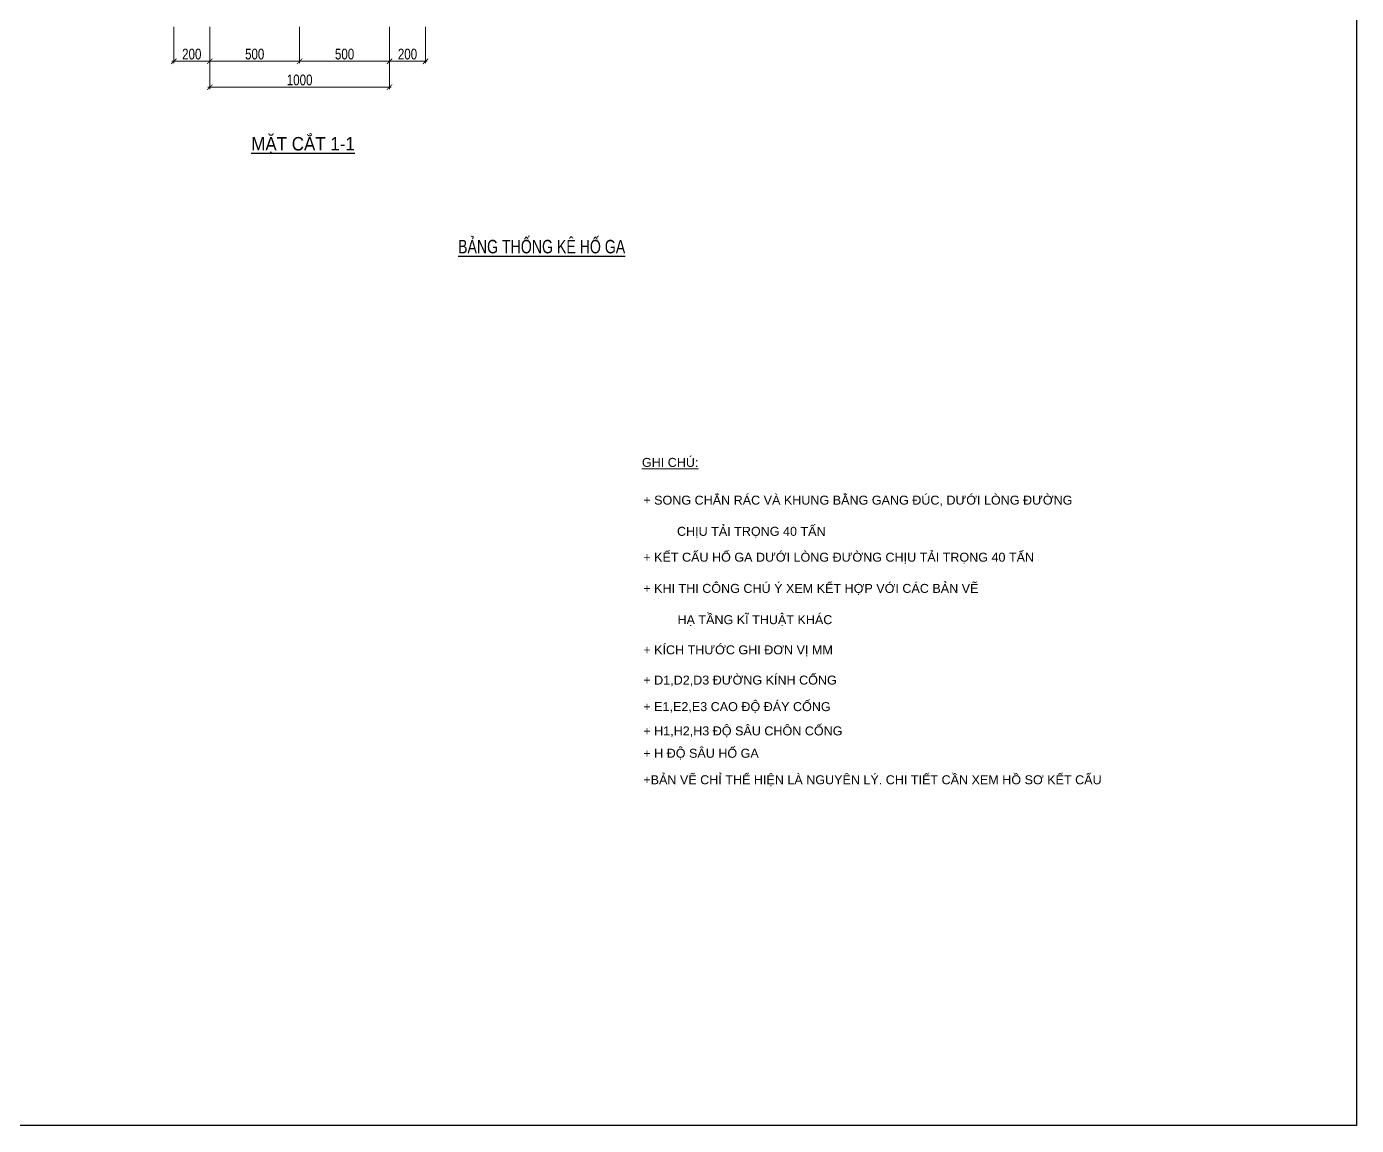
# Model space of a CAD drawing. Header units: millimetres. Extents: x -294625 to 2136527, y -251383 to 128331.
# Drawn here: x 1564891 to 1572288, y -133101 to -126988 of the extents above; entities that cross this region are included whole.
import ezdxf

# ---------------------------------------------------------------- set-up
doc = ezdxf.new("R2010")
doc.units = ezdxf.units.MM
doc.linetypes.add('CONTINOUS', pattern=[0])
doc.layers.get('Defpoints').update_dxf_attribs({"lineweight": 0})
for name, color, linetype in [('ANETCAT', 7, 'Continuous'), ('NU-Text', 3, 'Continuous'), ('S14_Annotation', 3, 'Continuous')]:
    doc.layers.add(name, color=color, linetype=linetype)
doc.layers.add('N4-Depoint', color=254, linetype='CONTINOUS', plot=False)
doc.layers.add('S-ANNO-DIMS', color=41, linetype='Continuous', lineweight=20)
doc.layers.add('Z-Text50-D20B', color=5, linetype='Continuous', lineweight=15)
doc.styles.add('.VnArialH', font='')
doc.styles.add('EE', font='', dxfattribs={"width": 0.75, "height": 400})
doc.styles.add('S-TEXT-2.0H', font='unicode.shx', dxfattribs={"width": 0.8, "height": 60})
doc.styles.add('TEXT_ARIAL', font='arial.ttf', dxfattribs={"width": 0.75})
doc.styles.get('.VnArialH').set_extended_font_data('.VnArialH')
doc.styles.get('EE').set_extended_font_data('.VnArialH')
doc.dimstyles.new('CNC_mm_D2.0(25) Tick', dxfattribs={"dimtxt": 60, "dimasz": 30, "dimexe": 10, "dimexo": 0, "dimgap": 10, "dimtad": 1, "dimdec": 0, "dimzin": 9, "dimdsep": 46, "dimtxsty": 'S-TEXT-2.0H', "dimblk": 'ARCHTICK', "dimcen": 10, "dimdle": 10, "dimclrd": 83, "dimclre": 83, "dimclrt": 41, "dimadec": 0, "dimazin": 2, "dimtfac": 1, "dimtdec": 0, "dimtix": 1, "dimtmove": 2, "dimatfit": 0, "dimldrblk": 'ARCHTICK', "dimfxl": 200, "dimfxlon": 1, "dimtolj": 1, "dimtzin": 0, "dimlwd": 13, "dimlwe": 13, "dimarcsym": 1})

# ---------------------------------------------------------------- blocks, each defined once
blk = doc.blocks.new('_ArchTick')
at = {"color": 0, "linetype": 'ByBlock', "const_width": 0.15}
blk.add_lwpolyline([(-0.5, -0.5), (0.5, 0.5)], dxfattribs=at)
blk = doc.blocks.new('*D309')
at = {"layer": 'Defpoints', "color": 0, "transparency": 16777216}
for p in [(1565909.6, -126990.4, -40.3), (1566909.6, -126990.4, -40.3), (1565909.6, -127325.5)]:
    blk.add_point(p, dxfattribs=at)
at = {"layer": 'S-ANNO-DIMS', "color": 83, "lineweight": 13, "transparency": 16777216}
for p, q in [((1565909.6, -127126.9), (1565909.6, -127335.5)), ((1566909.6, -127126.9), (1566909.6, -127335.5)), ((1566919.6, -127325.5), (1565899.6, -127325.5))]:
    blk.add_line(p, q, dxfattribs=at)
at = {"layer": 'S-ANNO-DIMS', "color": 83, "lineweight": 13, "transparency": 16777216, "xscale": 30, "yscale": 30, "zscale": 30, "rotation": 180}
blk.add_blockref('_ArchTick', (1565909.6, -127325.5), dxfattribs=at)
at = {"layer": 'S-ANNO-DIMS', "color": 83, "lineweight": 13, "transparency": 16777216, "xscale": 30, "yscale": 30, "zscale": 30}
blk.add_blockref('_ArchTick', (1566909.6, -127325.5), dxfattribs=at)
at = {"layer": 'S-ANNO-DIMS', "color": 41, "transparency": 16777216, "insert": (1566409.6, -127285.5), "char_height": 60, "attachment_point": 5, "style": 'S-TEXT-2.0H'}
blk.add_mtext('\\A1;1000', dxfattribs=at)
blk = doc.blocks.new('*D310')
at = {"layer": 'Defpoints', "color": 0, "transparency": 16777216}
for p in [(1565909.6, -126990.4), (1566409.6, -126990.4), (1565909.6, -127181.5)]:
    blk.add_point(p, dxfattribs=at)
at = {"layer": 'S-ANNO-DIMS', "color": 83, "lineweight": 13, "transparency": 16777216}
for p, q in [((1565909.6, -126990.4), (1565909.6, -127191.5)), ((1566409.6, -126990.4), (1566409.6, -127191.5)), ((1566419.6, -127181.5), (1565899.6, -127181.5))]:
    blk.add_line(p, q, dxfattribs=at)
at = {"layer": 'S-ANNO-DIMS', "color": 83, "lineweight": 13, "transparency": 16777216, "xscale": 30, "yscale": 30, "zscale": 30, "rotation": 180}
blk.add_blockref('_ArchTick', (1565909.6, -127181.5), dxfattribs=at)
at = {"layer": 'S-ANNO-DIMS', "color": 83, "lineweight": 13, "transparency": 16777216, "xscale": 30, "yscale": 30, "zscale": 30}
blk.add_blockref('_ArchTick', (1566409.6, -127181.5), dxfattribs=at)
at = {"layer": 'S-ANNO-DIMS', "color": 41, "transparency": 16777216, "insert": (1566159.6, -127141.5), "char_height": 60, "attachment_point": 5, "style": 'S-TEXT-2.0H'}
blk.add_mtext('\\A1;500', dxfattribs=at)
blk = doc.blocks.new('*D311')
at = {"layer": 'Defpoints', "color": 0, "transparency": 16777216}
for p in [(1566409.6, -126990.4), (1566909.6, -126990.4), (1566409.6, -127181.5)]:
    blk.add_point(p, dxfattribs=at)
at = {"layer": 'S-ANNO-DIMS', "color": 83, "lineweight": 13, "transparency": 16777216}
for p, q in [((1566409.6, -126990.4), (1566409.6, -127191.5)), ((1566909.6, -126990.4), (1566909.6, -127191.5)), ((1566919.6, -127181.5), (1566399.6, -127181.5))]:
    blk.add_line(p, q, dxfattribs=at)
at = {"layer": 'S-ANNO-DIMS', "color": 83, "lineweight": 13, "transparency": 16777216, "xscale": 30, "yscale": 30, "zscale": 30, "rotation": 180}
blk.add_blockref('_ArchTick', (1566409.6, -127181.5), dxfattribs=at)
at = {"layer": 'S-ANNO-DIMS', "color": 83, "lineweight": 13, "transparency": 16777216, "xscale": 30, "yscale": 30, "zscale": 30}
blk.add_blockref('_ArchTick', (1566909.6, -127181.5), dxfattribs=at)
at = {"layer": 'S-ANNO-DIMS', "color": 41, "transparency": 16777216, "insert": (1566659.6, -127141.5), "char_height": 60, "attachment_point": 5, "style": 'S-TEXT-2.0H'}
blk.add_mtext('\\A1;500', dxfattribs=at)
blk = doc.blocks.new('*D312')
at = {"layer": 'Defpoints', "color": 0, "transparency": 16777216}
for p in [(1565709.6, -126990.4), (1565909.6, -126990.4), (1565909.6, -127181.5)]:
    blk.add_point(p, dxfattribs=at)
at = {"layer": 'S-ANNO-DIMS', "color": 83, "lineweight": 13, "transparency": 16777216}
for p, q in [((1565709.6, -126990.4), (1565709.6, -127191.5)), ((1565909.6, -126990.4), (1565909.6, -127191.5)), ((1565699.6, -127181.5), (1565919.6, -127181.5))]:
    blk.add_line(p, q, dxfattribs=at)
at = {"layer": 'S-ANNO-DIMS', "color": 83, "lineweight": 13, "transparency": 16777216, "xscale": 30, "yscale": 30, "zscale": 30, "rotation": 180}
blk.add_blockref('_ArchTick', (1565709.6, -127181.5), dxfattribs=at)
at = {"layer": 'S-ANNO-DIMS', "color": 83, "lineweight": 13, "transparency": 16777216, "xscale": 30, "yscale": 30, "zscale": 30}
blk.add_blockref('_ArchTick', (1565909.6, -127181.5), dxfattribs=at)
at = {"layer": 'S-ANNO-DIMS', "color": 41, "transparency": 16777216, "insert": (1565809.6, -127141.5), "char_height": 60, "attachment_point": 5, "style": 'S-TEXT-2.0H'}
blk.add_mtext('\\A1;200', dxfattribs=at)
blk = doc.blocks.new('*D313')
at = {"layer": 'Defpoints', "color": 0, "transparency": 16777216}
for p in [(1566909.6, -126990.4), (1567109.6, -126990.4), (1566909.6, -127181.5)]:
    blk.add_point(p, dxfattribs=at)
at = {"layer": 'S-ANNO-DIMS', "color": 83, "lineweight": 13, "transparency": 16777216}
for p, q in [((1566909.6, -126990.4), (1566909.6, -127191.5)), ((1567109.6, -126990.4), (1567109.6, -127191.5)), ((1567119.6, -127181.5), (1566899.6, -127181.5))]:
    blk.add_line(p, q, dxfattribs=at)
at = {"layer": 'S-ANNO-DIMS', "color": 83, "lineweight": 13, "transparency": 16777216, "xscale": 30, "yscale": 30, "zscale": 30, "rotation": 180}
blk.add_blockref('_ArchTick', (1566909.6, -127181.5), dxfattribs=at)
at = {"layer": 'S-ANNO-DIMS', "color": 83, "lineweight": 13, "transparency": 16777216, "xscale": 30, "yscale": 30, "zscale": 30}
blk.add_blockref('_ArchTick', (1567109.6, -127181.5), dxfattribs=at)
at = {"layer": 'S-ANNO-DIMS', "color": 41, "transparency": 16777216, "insert": (1567009.6, -127141.5), "char_height": 60, "attachment_point": 5, "style": 'S-TEXT-2.0H'}
blk.add_mtext('\\A1;200', dxfattribs=at)

msp = doc.modelspace()

# ---------------------------------------------------------------- linework, layer by layer
at = {"layer": 'N4-Depoint'}
msp.add_lwpolyline([(1572287.8, -133101.5), (1557251.5, -133101.5), (1557251.5, -120823.8), (1572287.8, -120823.8)], close=True, dxfattribs=at)

# ---------------------------------------------------------------- texts
at = {"layer": 'ANETCAT', "color": 2, "style": 'EE', "width": 0.9}
msp.add_text('%%UMÆT C¾T 1-1', height=75, rotation=360, dxfattribs=at).set_placement((1566140.5, -127677.6))
at = {"layer": 'NU-Text', "style": '.VnArialH'}
for s, p in [('+ song ch¾n r¸c vµ khung b»ng gang ®óc, d\xadíi lßng ®\xadêng', (1568321.3, -129647.8)), ('chÞu t¶i träng 40 tÊn', (1568508.7, -129821.4)), ('+ KÕT CÊU Hè GA d\xadíi lßng ®\xadêng chÞu t¶i träng 40 tÊn', (1568321.3, -129965.3)), ('+ khi thi c«ng chó ý xem kÕt hîp víi c¸c b¶n vÏ ', (1568321.3, -130138.9)), ('h¹ tÇng kÜ thuËt kh¸c', (1568511.4, -130312.8)), ('+ kÝch th\xadíc ghi ®¬n vÞ mm', (1568321.3, -130480.8)), ('+ D1,D2,D3 §¦êNG KÝNH CèNG', (1568321.3, -130649)), ('+ E1,E2,E3 CAO §é §¸Y CèNG', (1568321.3, -130796.6)), ('+ H1,H2,H3 §é S¢U CH¤N CèNG', (1568321.3, -130931.7)), ('+ H §é S¢U Hè GA', (1568321.3, -131056)), ('+B¶n vÏ chØ thÓ hiÖn lµ nguyªn lý. chi tiÕt cÇn xem hå s¬ kÕt cÊu', (1568321.3, -131203.5))]:
    msp.add_text(s, height=50, dxfattribs=at).set_placement(p)
at = {"layer": 'S14_Annotation', "color": 4, "style": 'TEXT_ARIAL', "width": 0.75}
msp.add_text('%%UBẢNG THỐNG KÊ HỐ GA', height=75, dxfattribs=at).set_placement((1567290.8, -128249.8))
at = {"layer": 'Z-Text50-D20B', "color": 3, "style": '.VnArialH'}
msp.add_text('%%Ughi chó:', height=50, dxfattribs=at).set_placement((1568313.7, -129437.9))

# ---------------------------------------------------------------- dimensions: what is measured, and where the dimension line sits
at = {"layer": 'S-ANNO-DIMS'}
dim = msp.add_linear_dim(base=(1565909.6, -127181.5), p1=(1565709.6, -126990.4), p2=(1565909.6, -126990.4), dimstyle='CNC_mm_D2.0(25) Tick', dxfattribs=at)
dim.commit()
dim.dimension.update_dxf_attribs({"geometry": '*D312', "text_midpoint": (1565809.6, -127141.5)})
for base, p1, p2, picture, middle in [((1565909.6, -127325.5, 40.3), (1566909.6, -126990.4), (1565909.6, -126990.4), '*D309', (1566409.6, -127285.5, 40.3)), ((1565909.6, -127181.5), (1566409.6, -126990.4), (1565909.6, -126990.4), '*D310', (1566159.6, -127141.5)), ((1566409.6, -127181.5), (1566909.6, -126990.4), (1566409.6, -126990.4), '*D311', (1566659.6, -127141.5)), ((1566909.6, -127181.5), (1567109.6, -126990.4), (1566909.6, -126990.4), '*D313', (1567009.6, -127141.5))]:
    dim = msp.add_linear_dim(base=base, p1=p1, p2=p2, angle=180, dimstyle='CNC_mm_D2.0(25) Tick', dxfattribs=at)
    dim.commit()
    dim.dimension.update_dxf_attribs({"geometry": picture, "text_midpoint": middle})

doc.saveas('drawing.dxf')
